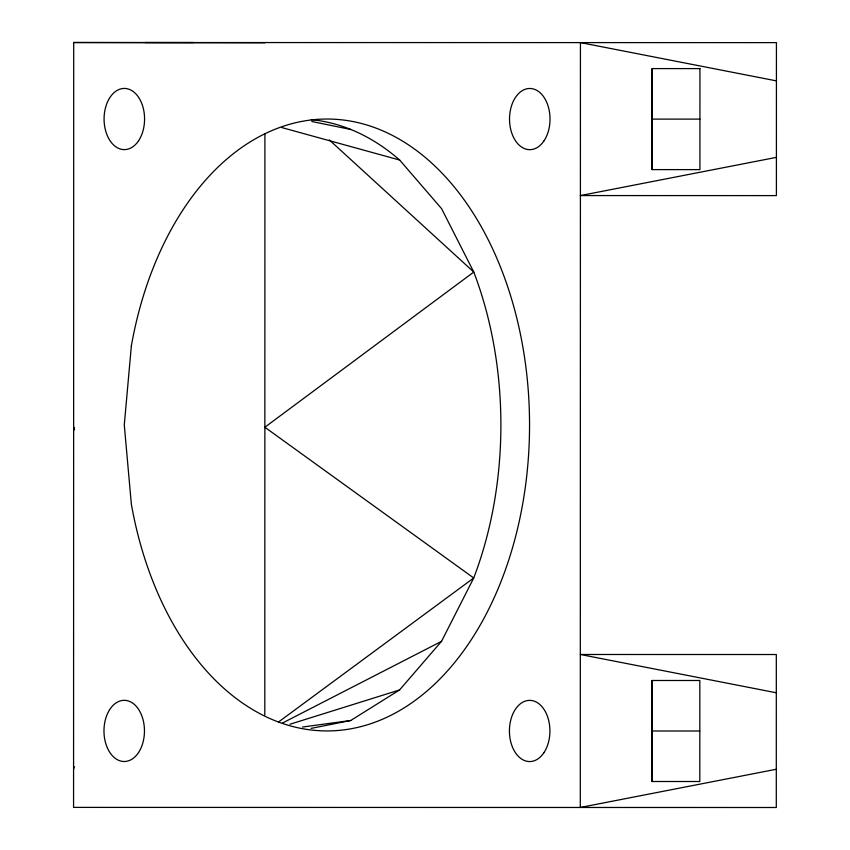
<?xml version="1.0" encoding="UTF-8"?>
<svg xmlns="http://www.w3.org/2000/svg" width="850" height="850" viewBox="0 0 850 850"><rect width="100%" height="100%" fill="white"/><g stroke="black" fill="none" stroke-linecap="round" stroke-linejoin="round"><path stroke-width="1.27" d="M264.924 42.776L73.706 42.5L73.567 807.394L776.294 807.5L776.316 654.521L580.327 654.489L776.316 692.771M264.807 714.882L264.913 134.077M652.014 781.501L652.024 680.489L699.826 680.489L699.805 781.511L652.003 781.501L652.003 680.489M699.943 68.595L699.922 169.617L652.12 169.607L652.131 68.595L699.943 68.595M73.578 769.122L74.237 766.562M311.068 728.397L350.71 720.513L399.564 689.956L441.522 641.346L473.726 577.989A305.947 202.544 -90 0 0 473.779 272.043L441.596 208.675L399.659 160.044A305.947 202.544 -90 0 0 311.259 119.659M278.662 721.894L473.726 577.989L264.86 427.242L473.779 272.043L329.332 139.931M282.476 723.042L441.522 641.346M289.988 724.232L399.564 689.956M580.401 195.564L776.411 157.367M776.294 769.261L580.295 807.457L580.433 42.596L776.422 80.877M302.547 727.016L350.71 720.513M145.053 42.521L193.577 42.521M73.706 42.532L776.433 42.627L776.401 195.606L580.401 195.564M652.12 119.106L699.933 119.106M652.003 731L699.816 731M311.865 121.529L350.816 129.476M282.019 127.627L399.659 160.044M74.577 429.686L73.642 427.199L74.46 429.717M652.12 68.595L652.12 169.607M131.368 345.78L124.281 424.968L131.346 504.156A305.947 202.544 -90 0 0 443.137 675.633A305.947 202.544 -90 0 0 443.222 174.399A305.947 202.544 -90 0 0 131.368 345.78M138.539 752.548A30.6 20.251 -90 0 0 129.466 701.367A30.6 20.251 -90 0 0 104.656 738.831A30.6 20.251 -90 0 0 138.539 752.548M138.646 140.654A30.6 20.251 -90 0 0 129.582 89.473A30.6 20.251 -90 0 0 104.762 126.937A30.6 20.251 -90 0 0 138.646 140.654M543.989 752.601A30.6 20.251 -90 0 0 534.916 701.42A30.6 20.251 -90 0 0 510.106 738.884A30.6 20.251 -90 0 0 543.989 752.601M544.096 140.707A30.6 20.251 -90 0 0 535.033 89.526A30.6 20.251 -90 0 0 510.212 126.99A30.6 20.251 -90 0 0 544.096 140.707"/></g></svg>
